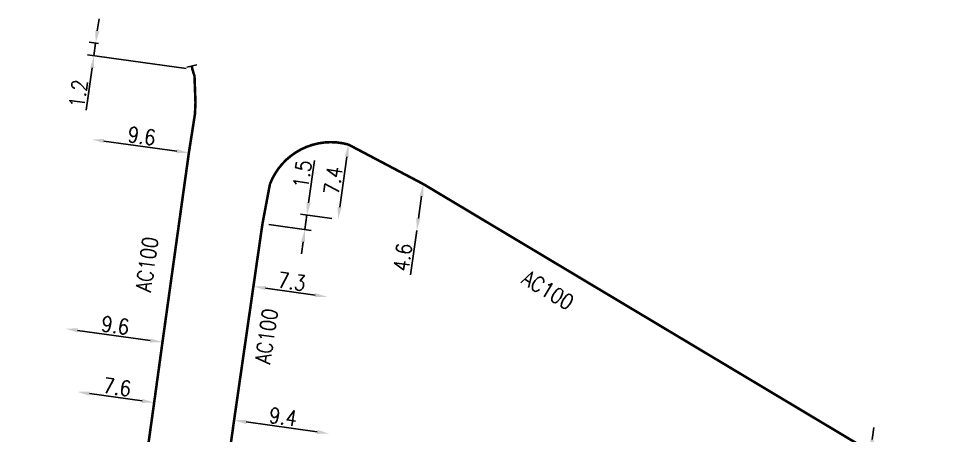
# Model space of a CAD drawing. Header units: millimetres. Extents: x 160996 to 162003, y 120996 to 122000.
# Drawn here: x 161807.8 to 161900, y 121325.5 to 121366.2 of the extents above; entities that cross this region are included whole.
import ezdxf
from ezdxf.enums import TextEntityAlignment as Align

# ---------------------------------------------------------------- set-up
doc = ezdxf.new("R2010")
doc.units = ezdxf.units.MM
doc.header["$PDMODE"] = 34
doc.linetypes.add('L_100_AP', pattern=[14, 10, -1.5, 1, -1.5])
doc.layers.get('0').update_dxf_attribs({"linetype": 'CONTINUOUS'})
doc.layers.get('Defpoints').update_dxf_attribs({"linetype": 'CONTINUOUS'})
doc.layers.add('L_140', color=3, linetype='CONTINUOUS')
doc.layers.add('L_340', color=7, linetype='CONTINUOUS')
doc.styles.get("Standard").update_dxf_attribs({"font": 'romans.shx', "width": 0.85})
doc.dimstyles.get("Standard").update_dxf_attribs({"dimtxt": 1.5, "dimasz": 1.2, "dimexe": 0.625, "dimexo": 0.625, "dimgap": 0.25, "dimtad": 1, "dimdec": 1, "dimzin": 0, "dimdsep": 46, "dimtxsty": 'Standard', "dimcen": -0.5, "dimadec": 0, "dimazin": 0, "dimtfac": 1, "dimtdec": 1, "dimtmove": 0, "dimatfit": 3, "dimfxl": 0, "dimtolj": 1, "dimtzin": 0, "dimarcsym": 0})

# ---------------------------------------------------------------- blocks, each defined once
blk = doc.blocks.new('L_340_07')
at = {"color": 0, "linetype": 'Continuous', "const_width": 0.25, "flags": 128}
blk.add_lwpolyline([(0, 0), (0.35, 0)], dxfattribs=at)
at = {"color": 0, "linetype": 'Continuous', "flags": 128}
blk.add_lwpolyline([(0.35, -0.5), (0.35, 0.5)], dxfattribs=at)
at = {"color": 0, "linetype": 'Continuous', "width": 0.75, "flags": 3}
for tag, p in [('DEF_LEG', (0.723, -3.465)), ('DEF_COUP', (0.723, -5.965)), ('DEF_TYPE', (0.723, -8.465))]:
    blk.add_attdef(tag, text='', height=1.2, dxfattribs=at).set_placement(p, align=Align.MIDDLE)
blk = doc.blocks.new('*D1660')
at = {"layer": 'Defpoints', "color": 0, "linetype": 'Continuous', "transparency": 16777216}
for p in [(161815.356, 121363.849), (161816.27, 121363.722), (161824.832, 121361.267)]:
    blk.add_point(p, dxfattribs=at)
at = {"layer": 'L_340', "color": 0, "linetype": 'Continuous', "lineweight": -2, "transparency": 16777216}
for p, q in [((161815.521, 121365.038), (161815.687, 121366.226)), ((161815.651, 121363.808), (161814.737, 121363.936)), ((161815.356, 121363.849), (161815.183, 121362.611)), ((161824.213, 121361.353), (161814.564, 121362.698)), ((161815.017, 121361.423), (161814.439, 121357.274))]:
    blk.add_line(p, q, dxfattribs=at)
at = {"layer": 'L_340', "color": 0, "linetype": 'Continuous', "transparency": 16777216}
for points in [[(161815.323, 121365.065), (161815.719, 121365.01), (161815.356, 121363.849)], [(161814.819, 121361.45), (161815.215, 121361.395), (161815.183, 121362.611)]]:
    blk.add_solid(points, dxfattribs=at)
at = {"layer": 'L_340', "color": 0, "linetype": 'Continuous', "transparency": 16777216, "insert": (161813.655, 121358.892), "char_height": 1.5, "attachment_point": 5, "rotation": 82.06692}
blk.add_mtext('\\A1;1.2', dxfattribs=at)
blk = doc.blocks.new('*D1661')
at = {"layer": 'Defpoints', "color": 0, "linetype": 'Continuous', "transparency": 16777216}
for p in [(161814.974, 121354.422), (161814.974, 121354.422), (161824.482, 121353.097)]:
    blk.add_point(p, dxfattribs=at)
at = {"layer": 'L_140', "color": 0, "linetype": 'Continuous', "lineweight": -2, "transparency": 16777216}
blk.add_line((161823.293, 121353.262), (161816.162, 121354.256), dxfattribs=at)
at = {"layer": 'L_140', "color": 0, "linetype": 'Continuous', "transparency": 16777216}
for points in [[(161816.19, 121354.454), (161816.135, 121354.058), (161814.974, 121354.422)], [(161823.321, 121353.46), (161823.266, 121353.064), (161824.482, 121353.097)]]:
    blk.add_solid(points, dxfattribs=at)
at = {"layer": 'L_140', "color": 0, "linetype": 'Continuous', "transparency": 16777216, "insert": (161819.866, 121354.75), "char_height": 1.5, "attachment_point": 5, "rotation": 352.06692}
blk.add_mtext('\\A1;9.6', dxfattribs=at)
blk = doc.blocks.new('*D1662')
at = {"layer": 'Defpoints', "color": 0, "linetype": 'Continuous', "transparency": 16777216}
for p in [(161812.39, 121335.88), (161812.39, 121335.88), (161821.898, 121334.556)]:
    blk.add_point(p, dxfattribs=at)
at = {"layer": 'L_140', "color": 0, "linetype": 'Continuous', "lineweight": -2, "transparency": 16777216}
blk.add_line((161820.71, 121334.721), (161813.579, 121335.715), dxfattribs=at)
at = {"layer": 'L_140', "color": 0, "linetype": 'Continuous', "transparency": 16777216}
for points in [[(161813.606, 121335.913), (161813.551, 121335.517), (161812.39, 121335.88)], [(161820.737, 121334.919), (161820.682, 121334.523), (161821.898, 121334.556)]]:
    blk.add_solid(points, dxfattribs=at)
at = {"layer": 'L_140', "color": 0, "linetype": 'Continuous', "transparency": 16777216, "insert": (161817.282, 121336.208), "char_height": 1.5, "attachment_point": 5, "rotation": 352.06692}
blk.add_mtext('\\A1;9.6', dxfattribs=at)
blk = doc.blocks.new('*D1663')
at = {"layer": 'Defpoints', "color": 0, "linetype": 'Continuous', "transparency": 16777216}
for p in [(161813.556, 121329.691), (161813.556, 121329.691), (161821.084, 121328.642)]:
    blk.add_point(p, dxfattribs=at)
at = {"layer": 'L_140', "color": 0, "linetype": 'Continuous', "lineweight": -2, "transparency": 16777216}
blk.add_line((161819.895, 121328.808), (161814.745, 121329.526), dxfattribs=at)
at = {"layer": 'L_140', "color": 0, "linetype": 'Continuous', "transparency": 16777216}
for points in [[(161814.773, 121329.724), (161814.717, 121329.328), (161813.556, 121329.691)], [(161819.923, 121329.006), (161819.868, 121328.61), (161821.084, 121328.642)]]:
    blk.add_solid(points, dxfattribs=at)
at = {"layer": 'L_140', "color": 0, "linetype": 'Continuous', "transparency": 16777216, "insert": (161817.458, 121330.157), "char_height": 1.5, "attachment_point": 5, "rotation": 352.06692}
blk.add_mtext('\\A1;7.6', dxfattribs=at)
blk = doc.blocks.new('*D1670')
at = {"layer": 'Defpoints', "color": 0, "linetype": 'Continuous', "transparency": 16777216}
for p in [(161828.91, 121326.912), (161838.218, 121325.607), (161838.218, 121325.607)]:
    blk.add_point(p, dxfattribs=at)
at = {"layer": 'L_140', "color": 0, "linetype": 'Continuous', "lineweight": -2, "transparency": 16777216}
blk.add_line((161830.098, 121326.746), (161837.03, 121325.774), dxfattribs=at)
at = {"layer": 'L_140', "color": 0, "linetype": 'Continuous', "transparency": 16777216}
for points in [[(161830.126, 121326.944), (161830.07, 121326.548), (161828.91, 121326.912)], [(161837.058, 121325.972), (161837.002, 121325.576), (161838.218, 121325.607)]]:
    blk.add_solid(points, dxfattribs=at)
at = {"layer": 'L_140', "color": 0, "linetype": 'Continuous', "transparency": 16777216, "insert": (161833.703, 121327.25), "char_height": 1.5, "attachment_point": 5, "rotation": 352.0172}
blk.add_mtext('\\A1;9.4', dxfattribs=at)
blk = doc.blocks.new('*D1671')
at = {"layer": 'Defpoints', "color": 0, "linetype": 'Continuous', "transparency": 16777216}
for p in [(161830.802, 121340.019), (161838.03, 121338.996), (161838.03, 121338.996)]:
    blk.add_point(p, dxfattribs=at)
at = {"layer": 'L_140', "color": 0, "linetype": 'Continuous', "lineweight": -2, "transparency": 16777216}
blk.add_line((161831.991, 121339.851), (161836.842, 121339.164), dxfattribs=at)
at = {"layer": 'L_140', "color": 0, "linetype": 'Continuous', "transparency": 16777216}
for points in [[(161832.019, 121340.049), (161831.963, 121339.653), (161830.802, 121340.019)], [(161836.87, 121339.362), (161836.814, 121338.966), (161838.03, 121338.996)]]:
    blk.add_solid(points, dxfattribs=at)
at = {"layer": 'L_140', "color": 0, "linetype": 'Continuous', "transparency": 16777216, "insert": (161834.556, 121340.498), "char_height": 1.5, "attachment_point": 5, "rotation": 351.94549}
blk.add_mtext('\\A1;7.3', dxfattribs=at)
blk = doc.blocks.new('*D1672')
at = {"layer": 'Defpoints', "color": 0, "linetype": 'Continuous', "transparency": 16777216}
for p in [(161836.039, 121347.014), (161839.085, 121346.583), (161831.69, 121346.165)]:
    blk.add_point(p, dxfattribs=at)
at = {"layer": 'L_140', "color": 0, "linetype": 'Continuous', "lineweight": -2, "transparency": 16777216}
for p, q in [((161836.208, 121348.202), (161836.795, 121352.35)), ((161838.466, 121346.671), (161835.421, 121347.102)), ((161835.836, 121345.578), (161836.039, 121347.014)), ((161832.309, 121346.078), (161836.455, 121345.491)), ((161835.668, 121344.39), (161835.5, 121343.202))]:
    blk.add_line(p, q, dxfattribs=at)
at = {"layer": 'L_140', "color": 0, "linetype": 'Continuous', "transparency": 16777216}
for points in [[(161836.01, 121348.23), (161836.406, 121348.174), (161836.039, 121347.014)], [(161835.47, 121344.418), (161835.866, 121344.362), (161835.836, 121345.578)]]:
    blk.add_solid(points, dxfattribs=at)
at = {"layer": 'L_140', "color": 0, "linetype": 'Continuous', "transparency": 16777216, "insert": (161835.595, 121351.01), "char_height": 1.5, "attachment_point": 5, "rotation": 81.94549}
blk.add_mtext('\\A1;1.5', dxfattribs=at)
blk = doc.blocks.new('*D1673')
at = {"layer": 'Defpoints', "color": 0, "linetype": 'Continuous', "transparency": 16777216}
for p in [(161840.104, 121353.913), (161839.085, 121346.583), (161839.085, 121346.583)]:
    blk.add_point(p, dxfattribs=at)
at = {"layer": 'L_140', "color": 0, "linetype": 'Continuous', "lineweight": -2, "transparency": 16777216}
blk.add_line((161839.938, 121352.724), (161839.25, 121347.772), dxfattribs=at)
at = {"layer": 'L_140', "color": 0, "linetype": 'Continuous', "transparency": 16777216}
for points in [[(161839.74, 121352.752), (161840.137, 121352.697), (161840.104, 121353.913)], [(161839.052, 121347.799), (161839.448, 121347.744), (161839.085, 121346.583)]]:
    blk.add_solid(points, dxfattribs=at)
at = {"layer": 'L_140', "color": 0, "linetype": 'Continuous', "transparency": 16777216, "insert": (161838.604, 121350.386), "char_height": 1.5, "attachment_point": 5, "rotation": 82.08706}
blk.add_mtext('\\A1;7.4', dxfattribs=at)
blk = doc.blocks.new('*D1674')
at = {"layer": 'Defpoints', "color": 0, "linetype": 'Continuous', "transparency": 16777216}
for p in [(161847.424, 121350.049), (161846.79, 121345.493), (161846.79, 121345.493)]:
    blk.add_point(p, dxfattribs=at)
at = {"layer": 'L_140', "color": 0, "linetype": 'Continuous', "lineweight": -2, "transparency": 16777216}
for p, q in [((161847.258, 121348.86), (161846.956, 121346.681)), ((161846.79, 121345.493), (161846.188, 121341.163))]:
    blk.add_line(p, q, dxfattribs=at)
at = {"layer": 'L_140', "color": 0, "linetype": 'Continuous', "transparency": 16777216}
for points in [[(161847.06, 121348.888), (161847.456, 121348.833), (161847.424, 121350.049)], [(161846.757, 121346.709), (161847.154, 121346.654), (161846.79, 121345.493)]]:
    blk.add_solid(points, dxfattribs=at)
at = {"layer": 'L_140', "color": 0, "linetype": 'Continuous', "transparency": 16777216, "insert": (161845.416, 121342.871), "char_height": 1.5, "attachment_point": 5, "rotation": 82.08706}
blk.add_mtext('\\A1;4.6', dxfattribs=at)
blk = doc.blocks.new('*D1675')
at = {"layer": 'Defpoints', "color": 0, "linetype": 'Continuous', "transparency": 16777216}
for p in [(161891.225, 121323.84), (161890.868, 121321.264), (161890.868, 121321.264)]:
    blk.add_point(p, dxfattribs=at)
at = {"layer": 'L_140', "color": 0, "linetype": 'Continuous', "lineweight": -2, "transparency": 16777216}
for p, q in [((161891.389, 121325.028), (161891.554, 121326.217)), ((161890.606, 121323.925), (161890.606, 121323.925)), ((161891.225, 121323.84), (161890.868, 121321.264)), ((161890.249, 121321.35), (161890.249, 121321.35)), ((161890.704, 121320.076), (161889.976, 121314.818))]:
    blk.add_line(p, q, dxfattribs=at)
at = {"layer": 'L_140', "color": 0, "linetype": 'Continuous', "transparency": 16777216}
for points in [[(161891.191, 121325.056), (161891.587, 121325.001), (161891.225, 121323.84)], [(161890.505, 121320.103), (161890.902, 121320.048), (161890.868, 121321.264)]]:
    blk.add_solid(points, dxfattribs=at)
at = {"layer": 'L_140', "color": 0, "linetype": 'Continuous', "transparency": 16777216, "insert": (161889.203, 121316.526), "char_height": 1.5, "attachment_point": 5, "rotation": 82.11794}
blk.add_mtext('\\A1;2.6', dxfattribs=at)

msp = doc.modelspace()

# ---------------------------------------------------------------- linework, layer by layer
at = {"layer": 'L_140', "linetype": 'L_100_AP', "flags": 128}
msp.add_lwpolyline([(161832.203, 121289.58, 0.25, 0.25, 0), (161815.976, 121291.867, 0.25, 0.25, 0), (161817.204, 121300.801, 0.25, 0.25, 0), (161821.084, 121328.642, 0.25, 0.25, 0), (161821.898, 121334.556, 0.25, 0.25, 0), (161824.482, 121353.097, 0.25, 0.25, 0), (161825.079, 121356.903, 0.25, 0.25, 0), (161825.13, 121358.023, 0.25, 0.25, 0), (161825.034, 121360.617, 0.25, 0.25, 0), (161824.832, 121361.267, 0, 0, 0)], format="xyseb", dxfattribs=at)
at = {"layer": 'L_140', "linetype": 'L_100_AP', "const_width": 0.25, "flags": 128}
msp.add_lwpolyline([(161807.96, 121226.151), (161808.643, 121225.438), (161808.643, 121225.438), (161808.643, 121225.438, 0.290309), (161819.677, 121220.266), (161819.677, 121220.266, 0.322558), (161821.886, 121221.574), (161822.783, 121228.067), (161823.633, 121234.225), (161830.493, 121283.892), (161832.308, 121289.929), (161832.308, 121289.929), (161834.55, 121305.102), (161835.053, 121308.504), (161835.053, 121308.504), (161827.234, 121314.965), (161827.234, 121314.965), (161828.91, 121326.912), (161830.802, 121340.019), (161831.69, 121346.165), (161832.42, 121350.038, -0.386941), (161840.104, 121353.913), (161840.104, 121353.913), (161847.424, 121350.049), (161891.225, 121323.84), (161891.225, 121323.84), (161891.225, 121323.84, -0.111849), (161897.382, 121317.029, -0.095684), (161899.872, 121309.552), (161899.872, 121309.552), (161898.943, 121302.903), (161896.131, 121282.759), (161894.557, 121270.177), (161892.616, 121256.412), (161892.462, 121255.321)], format="xyb", dxfattribs=at)

# ---------------------------------------------------------------- block references
at = {"layer": 'L_340', "rotation": 102.0980425342119}
msp.add_blockref('L_340_07', (161824.832, 121361.267), dxfattribs=at)

# ---------------------------------------------------------------- texts
at = {"layer": 'L_140', "linetype": 'Continuous', "width": 0.85}
for rotation, p in [(82.06692, (161820.738, 121339.399)), (329.10505, (161856.925, 121340.406)), (81.78236, (161832.432, 121332.366))]:
    msp.add_text('AC100', height=1.5, rotation=rotation, dxfattribs=at).set_placement(p)

# ---------------------------------------------------------------- dimensions: what is measured, and where the dimension line sits
at = {"layer": 'L_140', "linetype": 'Continuous'}
for base, p1, p2, angle, picture, middle in [((161814.974, 121354.422), (161824.482, 121353.097), (161814.974, 121354.422), 352.06692, '*D1661', (161819.728, 121353.759)), ((161839.085, 121346.583), (161840.104, 121353.913), (161839.085, 121346.583), 82.08706, '*D1673', (161839.594, 121350.248)), ((161836.03939, 121347.01407), (161831.68999, 121346.16512), (161839.0849, 121346.5831), 261.94549, '*D1672', (161836.58509, 121350.8703)), ((161838.03, 121338.996), (161830.802, 121340.019), (161838.03, 121338.996), 171.94549, '*D1671', (161834.416, 121339.507)), ((161812.39, 121335.88), (161821.898, 121334.556), (161812.39, 121335.88), 352.06692, '*D1662', (161817.144, 121335.218)), ((161813.556, 121329.691), (161821.084, 121328.642), (161813.556, 121329.691), 352.06692, '*D1663', (161817.32, 121329.167)), ((161838.218, 121325.607), (161828.91, 121326.912), (161838.218, 121325.607), 172.0172, '*D1670', (161833.564, 121326.26)), ((161890.868, 121321.264), (161891.225, 121323.84), (161890.868, 121321.264), 82.11794, '*D1675', (161890.193, 121316.389))]:
    dim = msp.add_linear_dim(base=base, p1=p1, p2=p2, angle=angle, dimstyle='Standard', dxfattribs=at)
    dim.commit()
    dim.dimension.update_dxf_attribs({"geometry": picture, "text_midpoint": middle, "dimtype": 160})
dim = msp.add_linear_dim(base=(161846.79, 121345.493), p1=(161847.424, 121350.049), p2=(161846.79, 121345.493), angle=82.08706, dimstyle='Standard', override={"dimscale": 1, "dimlfac": 1, "dimlunit": 2}, dxfattribs=at)
dim.commit()
dim.dimension.update_dxf_attribs({"geometry": '*D1674', "text_midpoint": (161846.407, 121342.734), "dimtype": 160})
at = {"layer": 'L_340', "linetype": 'Continuous'}
dim = msp.add_linear_dim(base=(161815.356, 121363.849), p1=(161824.832, 121361.267), p2=(161816.27, 121363.722), angle=262.06692, dimstyle='Standard', dxfattribs=at)
dim.commit()
dim.dimension.update_dxf_attribs({"geometry": '*D1660', "text_midpoint": (161814.646, 121358.754), "dimtype": 160})

doc.saveas('drawing.dxf')
